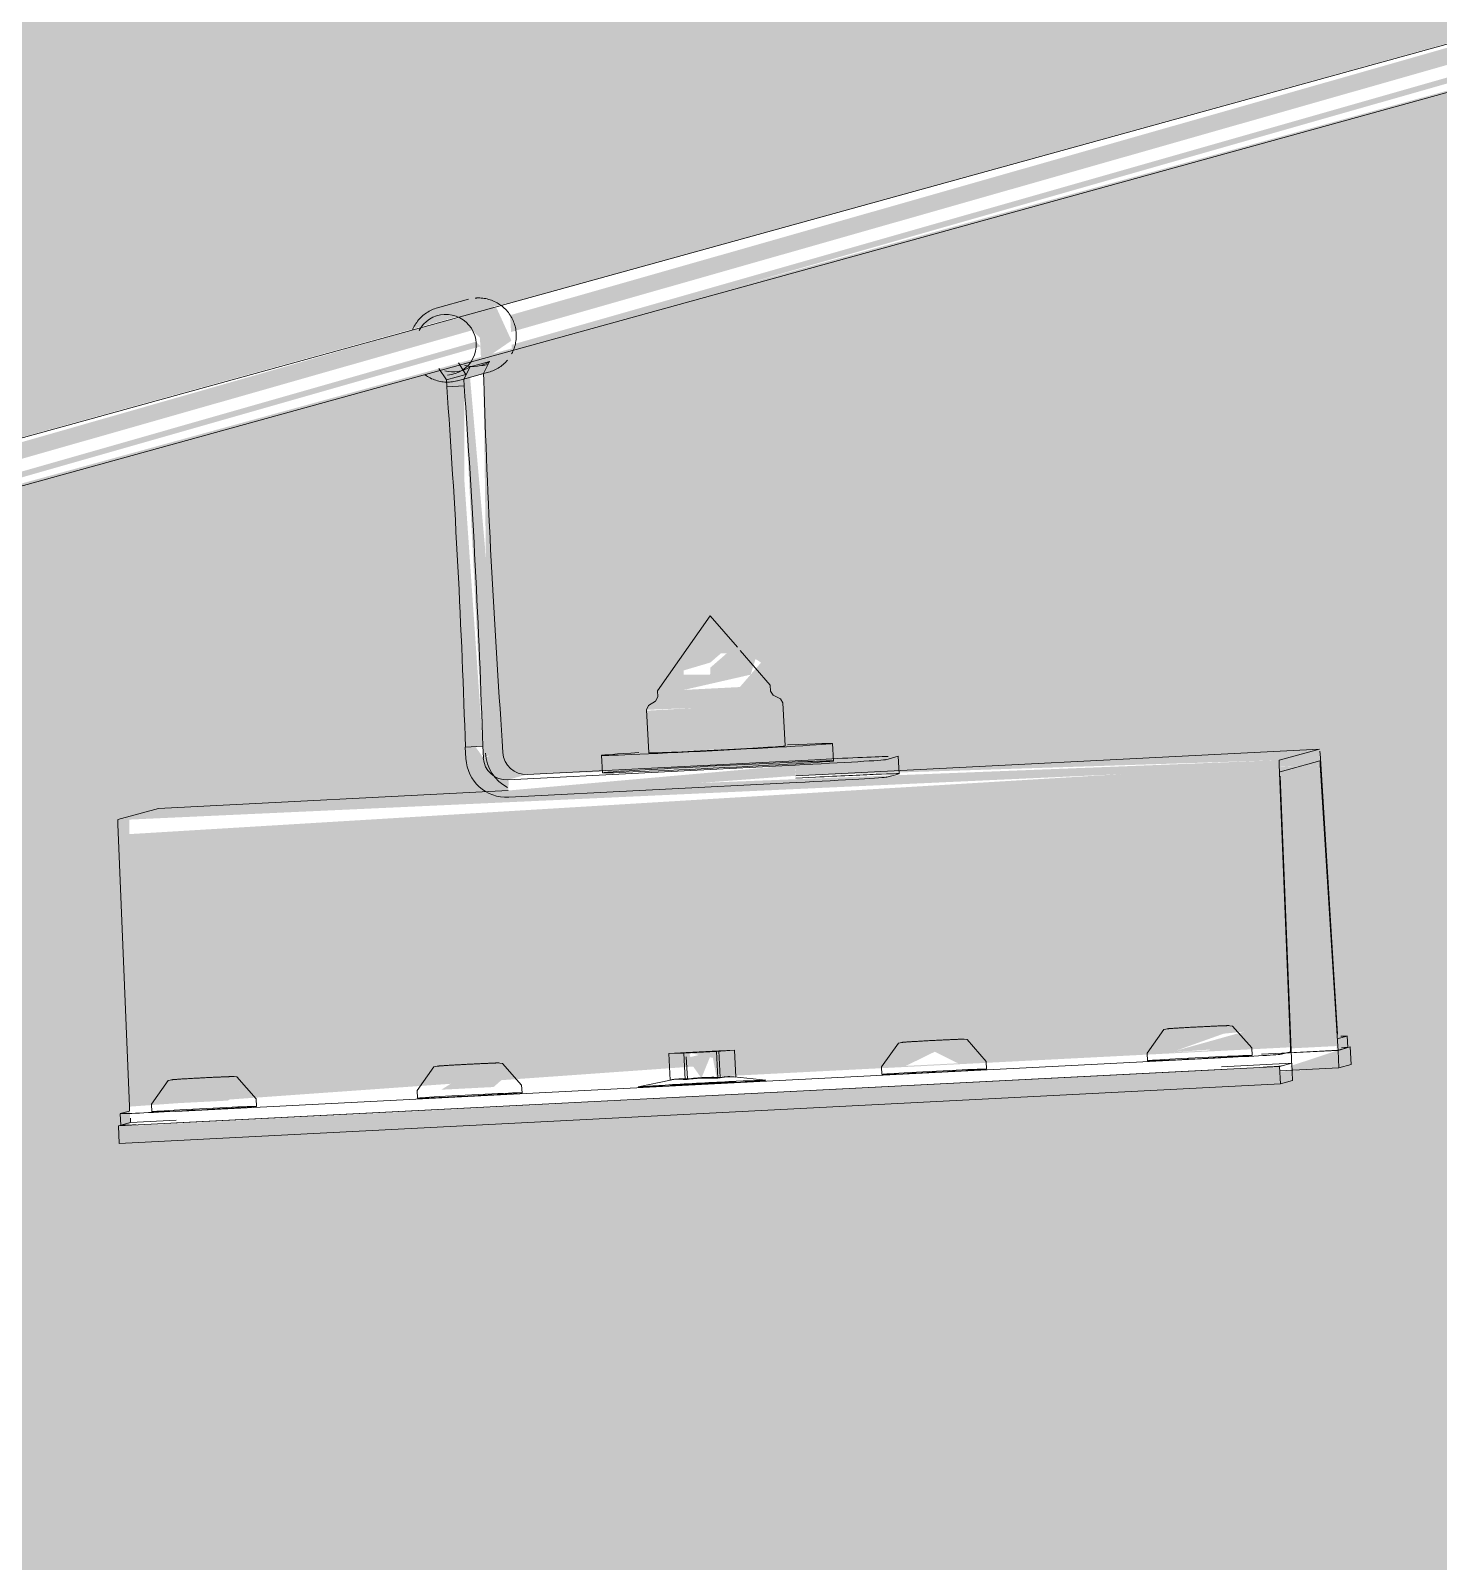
# Model space of a CAD drawing. Header units: millimetres. Extents: x -4612930 to -4329258, y -1064 to 30311.
# Drawn here: x -4404528.5 to -4404286.6, y 10700.8 to 10963.9 of the extents above; entities that cross this region are included whole.
import ezdxf

# ---------------------------------------------------------------- set-up
doc = ezdxf.new("R2010")
doc.units = ezdxf.units.MM
doc.layers.add('A-ROOF-PATT', color=132, linetype='Continuous', lineweight=5)
doc.layers.add('Q-SPCQ', color=91, linetype='Continuous', lineweight=5)

# ---------------------------------------------------------------- blocks, each defined once
blk = doc.blocks.new('Static Line_Sayfa_Metal Deck_Pan Mount - Up to 15 _ pitch - Max 2 Users-1848369-NORTH EAST')
at = {"layer": 'Q-SPCQ'}
h = blk.add_hatch(color=256, dxfattribs=at)
h.paths.add_polyline_path([(4293296.44, 10511.05), (4293532.94, 10578.53), (4293530.8, 10580.38), (4293527.11, 10579.82), (4293296.3, 10513.65), (4293296.4, 10511.83)])
h.paths.add_polyline_path([(4293538.36, 10577.89), (4293774.87, 10645.37), (4293772.73, 10647.21), (4293769.04, 10646.66), (4293538.22, 10580.77), (4293538.31, 10578.85)])
h.paths.add_polyline_path([(4293780.29, 10644.72), (4294016.79, 10712.21), (4294014.66, 10714.05), (4294010.97, 10713.5), (4293780.14, 10647.61), (4293780.25, 10645.59)])
h.paths.add_polyline_path([(4294022.22, 10711.56), (4294258.72, 10779.04), (4294256.58, 10780.89), (4294252.9, 10780.33), (4294022.07, 10714.38), (4294022.18, 10712.33)])
h.paths.add_polyline_path([(4294264.15, 10778.4), (4294500.65, 10845.88), (4294498.26, 10847.85), (4294494.83, 10847.17), (4294264.01, 10781.13), (4294264.11, 10779.07)])
h.paths.add_polyline_path([(4294506.08, 10845.23), (4294742.58, 10912.72), (4294740.23, 10914.67), (4294736.76, 10914.01), (4294505.94, 10847.88), (4294506.05, 10845.81)])
h.paths.add_polyline_path([(4294748, 10912.07), (4294984.51, 10979.55), (4294982.2, 10981.48), (4294978.68, 10980.84), (4294747.86, 10914.96), (4294747.98, 10912.55)])
h.paths.add_polyline_path([(4294989.93, 10978.91), (4295226.42, 11046.66), (4295224.17, 11048.3), (4295220.61, 11047.68), (4294989.78, 10981.79), (4294989.91, 10979.29)])
h.paths.add_polyline_path([(4295231.86, 11045.74), (4295468.35, 11113.4), (4295466.14, 11115.11), (4295462.54, 11114.52), (4295231.71, 11048.63), (4295231.85, 11046.03)])
h.paths.add_polyline_path([(4295473.79, 11112.58), (4295710.29, 11180.15), (4295708.11, 11181.93), (4295704.47, 11181.35), (4295473.64, 11115.47), (4295473.78, 11112.77)])
h.paths.add_polyline_path([(4295715.72, 11179.42), (4295952.21, 11247.06), (4295949.93, 11248.82), (4295946.4, 11248.19), (4295715.57, 11182.3), (4295715.71, 11179.51)])
h = blk.add_hatch(color=256, dxfattribs=at)
h.paths.add_polyline_path([(4293296.6, 10507.85), (4293533.1, 10575.41), (4293531.32, 10575.94), (4293296.53, 10509.17), (4293296.59, 10508.03)])
h.paths.add_polyline_path([(4293538.53, 10574.68), (4293775.03, 10642.25), (4293774.24, 10643.05), (4293538.46, 10576.01), (4293538.53, 10574.7)])
h.paths.add_polyline_path([(4293780.46, 10641.52), (4294016.96, 10709.09), (4294015.16, 10709.61), (4293780.39, 10642.84), (4293780.46, 10641.56)])
h.paths.add_polyline_path([(4294022.39, 10708.36), (4294258.88, 10775.92), (4294258.68, 10776.89), (4294022.34, 10709.18), (4294022.38, 10708.41)])
h.paths.add_polyline_path([(4294264.31, 10775.2), (4294500.81, 10842.76), (4294500.61, 10843.72), (4294264.27, 10776.08), (4294264.31, 10775.26)])
h.paths.add_polyline_path([(4294506.24, 10842.03), (4294742.74, 10909.6), (4294741.95, 10910.4), (4294506.19, 10842.98), (4294506.24, 10842.12)])
h.paths.add_polyline_path([(4294748.17, 10908.87), (4294984.67, 10976.44), (4294983.88, 10977.23), (4294748.12, 10909.88), (4294748.16, 10908.97)])
h.paths.add_polyline_path([(4294990.1, 10975.71), (4295226.6, 11043.27), (4295225.81, 11044.07), (4294990.04, 10976.78), (4294990.09, 10975.82)])
h.paths.add_polyline_path([(4295232.03, 11042.54), (4295468.51, 11110.29), (4295467.73, 11110.91), (4295231.97, 11043.68), (4295232.02, 11042.68)])
h.paths.add_polyline_path([(4295473.95, 11109.38), (4295710.45, 11177.04), (4295708.67, 11177.47), (4295473.89, 11110.58), (4295473.95, 11109.53)])
h.paths.add_polyline_path([(4295715.88, 11176.22), (4295952.38, 11243.78), (4295950.26, 11244.22), (4295715.82, 11177.48), (4295715.87, 11176.39)])
for points in [[(4294742.87, 10907), (4294748.08, 10910.59), (4294745.54, 10916.14), (4294742.07, 10917.91), (4294736.76, 10916.44), (4294742.66, 10911.09), (4294742.85, 10907.4)], [(4294740.15, 10840.74), (4294743.15, 10840.9), (4294738.86, 10902.76), (4294736.96, 10902.66), (4294739.63, 10855.2)], [(4294743.25, 10838.9), (4294746.57, 10840.4), (4294740.96, 10904.28), (4294739.89, 10903.98), (4294743.24, 10839.15)], [(4294771.67, 10839.73), (4294795.12, 10840.93), (4294794.73, 10848.34), (4294771.29, 10846.98), (4294771.66, 10839.81)], [(4294747.6, 10832.11), (4294796.93, 10835.8), (4294796.84, 10837.64), (4294747.54, 10833.27)], [(4294881.98, 10788.95), (4294890.09, 10789.36), (4294886.96, 10837.64), (4294880.02, 10837.29), (4294881.98, 10789.14)], [(4294861.49, 10788.27), (4294870.71, 10788.94), (4294873.97, 10791.82), (4294861.67, 10788.38)], [(4294780.72, 10783.83), (4294782.57, 10788.38), (4294778.26, 10787.32), (4294780.7, 10783.86)], [(4294815.85, 10785.94), (4294820.63, 10788.48), (4294818.03, 10787.32)], [(4294881.99, 10785.19), (4294890.29, 10785.62), (4294890.09, 10788.61), (4294881.99, 10785.93)], [(4294680.67, 10772.63), (4294880.23, 10782.84), (4294880.08, 10785.83), (4294680.52, 10775.53)], [(4294736.03, 10781.85), (4294745.01, 10782.31), (4294748.51, 10785.4), (4294740.38, 10784.61)], [(4294690.39, 10779.52), (4294699.37, 10779.98), (4294702.87, 10783.07), (4294694.74, 10782.28)]]:
    blk.add_hatch(color=256, dxfattribs=at).paths.add_polyline_path(points)
h = blk.add_hatch(color=256, dxfattribs=at)
h.paths.add_polyline_path([(4294782.22, 10855.87), (4294779.71, 10858.52), (4294774.32, 10854.41)])
h.paths.add_polyline_path([(4294777.66, 10850.55), (4294789.18, 10853.18), (4294790.02, 10855.87), (4294786.55, 10858.12), (4294782.28, 10854.41), (4294782.22, 10853.2), (4294775.38, 10853.18)])
h = blk.add_hatch(color=256, dxfattribs=at)
h.paths.add_polyline_path([(4294682.42, 10778.94), (4294779.31, 10785.83), (4294778.61, 10788.18), (4294782.68, 10787.32), (4294783.3, 10784.1), (4294881.98, 10789.14), (4294880, 10837.72), (4294680.52, 10825.66), (4294682.42, 10778.98)])
h.paths.add_polyline_path([(4294690.39, 10779.52), (4294699.37, 10782.73), (4294701.98, 10782.28), (4294699.37, 10779.98), (4294694.74, 10779.74)])
h.paths.add_polyline_path([(4294736.03, 10781.85), (4294745.01, 10785.06), (4294747.61, 10784.61), (4294745.01, 10782.31), (4294740.38, 10782.07)])
h.paths.add_polyline_path([(4294815.85, 10785.94), (4294820.83, 10788.38), (4294824.83, 10786.39)])
h.paths.add_polyline_path([(4294861.49, 10788.27), (4294870.47, 10791.48), (4294873.97, 10791.82), (4294867.92, 10788.6), (4294863.69, 10788.38)])
for p, q in [((4295948.37, 11248.74), (4293287.07, 10513.51)), ((4293289.2, 10505.8), (4295950.5, 11241.03)), ((4294740.68, 10917.69), (4294735.36, 10916.22)), ((4294742.08, 10917.91), (4294741.82, 10917.9)), ((4294735.61, 10905.82), (4294736.9, 10903.83)), ((4294738.82, 10903.69), (4294744.14, 10905.16)), ((4294740.25, 10904.76), (4294738.96, 10906.75)), ((4294739.89, 10903.98), (4294740.97, 10906.1)), ((4294739.89, 10903.98), (4294743.25, 10904.91)), ((4294740.97, 10906.1), (4294744.33, 10907.02)), ((4294744.33, 10907.02), (4294743.25, 10904.91)), ((4294743.25, 10904.91), (4294743.31, 10903.74)), ((4294736.9, 10903.83), (4294740.25, 10904.76)), ((4294736.9, 10903.83), (4294736.96, 10902.66)), ((4294736.96, 10902.66), (4294739.95, 10902.81)), ((4294739.95, 10902.81), (4294739.89, 10903.98)), ((4294773.16, 10850.4), (4294782.21, 10863.3)), ((4294786.9, 10857.89), (4294782.21, 10863.3)), ((4294792.54, 10851.4), (4294787.38, 10857.33)), ((4294773.16, 10850.4), (4294773.21, 10849.37)), ((4294792.59, 10850.37), (4294792.54, 10851.4)), ((4294792.59, 10850.37), (4294793.04, 10849.68)), ((4294794.29, 10849.04), (4294793.04, 10849.68)), ((4294771.28, 10847.13), (4294771.65, 10847.87)), ((4294771.28, 10847.13), (4294771.66, 10839.72)), ((4294772.84, 10848.64), (4294771.65, 10847.87)), ((4294773.21, 10849.37), (4294772.84, 10848.64)), ((4294794.74, 10848.34), (4294794.29, 10849.04)), ((4294795.13, 10840.93), (4294794.74, 10848.34)), ((4294746.5, 10841.82), (4294746.6, 10839.83)), ((4294743.15, 10840.9), (4294740.15, 10840.74)), ((4294740.15, 10840.74), (4294740.26, 10838.75)), ((4294743.25, 10838.9), (4294743.15, 10840.9)), ((4294763.54, 10839.31), (4294763.7, 10836.31)), ((4294886.96, 10840.4), (4294796.93, 10835.8)), ((4294803.4, 10838.36), (4294803.24, 10841.35)), ((4294812.43, 10838.57), (4294814.53, 10839.15)), ((4294814.7, 10836.16), (4294814.54, 10839.16)), ((4294886.96, 10840.4), (4294880.01, 10838.48)), ((4294890.06, 10791.38), (4294887.04, 10839.66)), ((4294796.84, 10837.64), (4294747.45, 10835.11)), ((4294750.8, 10836.04), (4294800.19, 10838.56)), ((4294880, 10837.72), (4294881.98, 10789.14)), ((4294880.17, 10836.5), (4294886.99, 10838.39)), ((4294887.07, 10837.65), (4294890.09, 10789.36)), ((4294747.6, 10832.11), (4294796.99, 10834.64)), ((4294800.35, 10835.57), (4294796.95, 10835.39)), ((4294812.59, 10835.58), (4294814.68, 10836.16)), ((4294882.14, 10787.16), (4294880.17, 10835.74)), ((4294747.54, 10833.27), (4294687.4, 10830.19)), ((4294680.45, 10828.27), (4294687.4, 10830.19)), ((4294682.42, 10778.94), (4294680.44, 10827.51)), ((4294875.36, 10787.74), (4294875.3, 10789.05)), ((4294891.71, 10791.07), (4294890.13, 10790.64)), ((4294892.24, 10789.19), (4294890.14, 10788.61)), ((4294890.17, 10788.62), (4294891.82, 10789.08)), ((4294891.83, 10789.08), (4294891.72, 10791.08)), ((4294892.39, 10786.2), (4294892.24, 10789.19)), ((4294690.39, 10778.13), (4294870, 10787.32)), ((4294778.09, 10788.24), (4294775.11, 10788.05)), ((4294775.11, 10788.05), (4294777.69, 10788.13)), ((4294775.34, 10783.5), (4294775.11, 10788.05)), ((4294777.69, 10788.13), (4294783.3, 10788.42)), ((4294777.69, 10788.13), (4294777.92, 10783.58)), ((4294783.7, 10788.53), (4294778.09, 10788.24)), ((4294778.13, 10787.5), (4294778.33, 10783.69)), ((4294783.3, 10788.42), (4294786.4, 10788.62)), ((4294783.3, 10788.42), (4294783.53, 10783.84)), ((4294786.4, 10788.62), (4294783.7, 10788.53)), ((4294783.7, 10788.53), (4294783.94, 10783.95)), ((4294786.4, 10788.62), (4294786.64, 10784.01)), ((4294829.72, 10785.4), (4294829.66, 10786.72)), ((4294857.32, 10788.13), (4294857.39, 10786.81)), ((4294882.17, 10786.41), (4294870.08, 10785.79)), ((4294890.14, 10788.61), (4294876.99, 10787.94)), ((4294877.18, 10787.96), (4294890.17, 10788.62)), ((4294882.17, 10786.41), (4294880.08, 10785.83)), ((4294881.97, 10788.38), (4294880.39, 10787.95)), ((4294880.5, 10785.95), (4294882.14, 10786.4)), ((4294882.33, 10783.42), (4294882.17, 10786.41)), ((4294890.14, 10788.61), (4294890.29, 10785.62)), ((4294680.52, 10775.63), (4294880.08, 10785.83)), ((4294690.5, 10776.14), (4294870.1, 10785.32)), ((4294791.79, 10783.47), (4294786.34, 10784.05)), ((4294811.68, 10785.79), (4294811.75, 10784.48)), ((4294880.08, 10785.83), (4294880.23, 10782.84)), ((4294880.12, 10785.1), (4294890.29, 10785.62)), ((4294890.29, 10785.62), (4294892.39, 10786.2)), ((4294680.67, 10772.63), (4294880.23, 10782.84)), ((4294731.86, 10781.71), (4294731.93, 10780.4)), ((4294749.9, 10781.32), (4294749.83, 10782.64)), ((4294775.39, 10783.51), (4294769.86, 10782.34)), ((4294778.37, 10782.82), (4294775.38, 10782.62)), ((4294775.38, 10782.62), (4294777.97, 10782.71)), ((4294777.97, 10782.71), (4294783.58, 10783)), ((4294783.98, 10783.11), (4294778.37, 10782.82)), ((4294783.58, 10783), (4294786.68, 10783.2)), ((4294786.68, 10783.2), (4294783.98, 10783.11)), ((4294880.23, 10782.84), (4294882.33, 10783.42)), ((4294686.22, 10779.37), (4294686.29, 10778.06)), ((4294704.26, 10778.99), (4294704.2, 10780.3)), ((4294680.52, 10775.63), (4294682.62, 10776.2)), ((4294680.83, 10777.73), (4294680.93, 10775.74)), ((4294680.84, 10777.74), (4294682.42, 10778.17)), ((4294682.58, 10776.2), (4294680.94, 10775.74)), ((4294690.47, 10776.61), (4294682.62, 10776.2)), ((4294680.67, 10772.63), (4294680.52, 10775.63))]:
    blk.add_line(p, q, dxfattribs=at)
at = {"layer": 'Q-SPCQ', "flags": 128}
for points in [[(4294748.11, 10908.3), (4294748.23, 10908.53), (4294748.34, 10908.77), (4294748.44, 10909.01), (4294748.54, 10909.25), (4294748.62, 10909.5), (4294748.69, 10909.75), (4294748.75, 10910), (4294748.8, 10910.26), (4294748.85, 10910.51), (4294748.88, 10910.77), (4294748.9, 10911.03), (4294748.91, 10911.29), (4294748.91, 10911.55), (4294748.9, 10911.81), (4294748.88, 10912.07), (4294748.85, 10912.32), (4294748.81, 10912.58), (4294748.75, 10912.83), (4294748.69, 10913.09), (4294748.62, 10913.34), (4294748.54, 10913.58), (4294748.45, 10913.83), (4294748.35, 10914.07), (4294748.24, 10914.3), (4294748.12, 10914.53), (4294747.99, 10914.76), (4294747.85, 10914.98), (4294747.71, 10915.19), (4294747.55, 10915.4), (4294747.39, 10915.6), (4294747.22, 10915.8), (4294747.04, 10915.99), (4294746.85, 10916.17), (4294746.66, 10916.34), (4294746.46, 10916.51), (4294746.25, 10916.66), (4294746.04, 10916.81), (4294745.82, 10916.96), (4294745.6, 10917.09), (4294745.37, 10917.21), (4294745.13, 10917.32), (4294744.9, 10917.43), (4294744.65, 10917.52), (4294744.41, 10917.61), (4294744.16, 10917.68), (4294743.91, 10917.75), (4294743.65, 10917.8), (4294743.4, 10917.85), (4294743.14, 10917.88), (4294742.88, 10917.91), (4294742.62, 10917.92), (4294742.36, 10917.92), (4294742.1, 10917.92), (4294742.08, 10917.91)], [(4294735.36, 10916.22), (4294735.11, 10916.14), (4294734.86, 10916.06), (4294734.62, 10915.97), (4294734.38, 10915.86), (4294734.15, 10915.75), (4294733.92, 10915.63), (4294733.69, 10915.5), (4294733.47, 10915.35), (4294733.26, 10915.21), (4294733.05, 10915.05), (4294732.85, 10914.88), (4294732.66, 10914.71), (4294732.47, 10914.53), (4294732.29, 10914.34), (4294732.12, 10914.14), (4294731.95, 10913.94), (4294731.8, 10913.73), (4294731.65, 10913.52), (4294731.51, 10913.3), (4294731.38, 10913.07), (4294731.26, 10912.84), (4294731.15, 10912.61), (4294731.05, 10912.37)], [(4294744.14, 10905.16), (4294744.39, 10905.23), (4294744.63, 10905.32), (4294744.88, 10905.41), (4294745.12, 10905.51), (4294745.35, 10905.63), (4294745.58, 10905.75), (4294745.8, 10905.88), (4294746.02, 10906.02), (4294746.24, 10906.17), (4294746.44, 10906.33), (4294746.65, 10906.49), (4294746.84, 10906.67), (4294747.03, 10906.85), (4294747.21, 10907.04), (4294747.38, 10907.23)], [(4294733.24, 10904.71), (4294733.46, 10904.56), (4294733.67, 10904.42), (4294733.9, 10904.29), (4294734.13, 10904.17), (4294734.36, 10904.05), (4294734.6, 10903.95), (4294734.84, 10903.85), (4294735.09, 10903.77), (4294735.34, 10903.69), (4294735.59, 10903.63), (4294735.84, 10903.57), (4294736.1, 10903.53), (4294736.36, 10903.49), (4294736.62, 10903.47), (4294736.88, 10903.46), (4294737.14, 10903.45), (4294737.4, 10903.46), (4294737.42, 10903.46)], [(4294737.42, 10903.46), (4294737.68, 10903.48), (4294737.94, 10903.51), (4294738.2, 10903.55), (4294738.45, 10903.6), (4294738.71, 10903.66), (4294738.82, 10903.69)], [(4294857.32, 10788.13), (4294860.21, 10792.18), (4294860.26, 10792.2)], [(4294875.3, 10789.05), (4294872.01, 10792.79), (4294871.54, 10792.85), (4294871.36, 10792.86), (4294871.26, 10792.86), (4294871.17, 10792.86), (4294871.1, 10792.86), (4294871.02, 10792.86), (4294870.95, 10792.85), (4294870.87, 10792.85), (4294870.78, 10792.85), (4294870.69, 10792.85), (4294870.59, 10792.84), (4294870.49, 10792.84), (4294870.38, 10792.84), (4294870.27, 10792.83), (4294870.15, 10792.83), (4294870.02, 10792.82), (4294869.89, 10792.82), (4294869.75, 10792.81), (4294869.61, 10792.81), (4294869.46, 10792.8), (4294869.31, 10792.79), (4294869.15, 10792.79), (4294868.99, 10792.78), (4294868.82, 10792.77), (4294868.65, 10792.76), (4294868.47, 10792.76), (4294868.29, 10792.75), (4294868.11, 10792.74), (4294867.92, 10792.73), (4294867.73, 10792.72), (4294867.54, 10792.71), (4294867.35, 10792.7), (4294867.15, 10792.69), (4294866.95, 10792.68), (4294866.75, 10792.67), (4294866.55, 10792.66), (4294866.35, 10792.65), (4294866.15, 10792.64), (4294865.95, 10792.63), (4294865.75, 10792.62), (4294865.55, 10792.61), (4294865.35, 10792.6), (4294865.15, 10792.59), (4294864.96, 10792.58), (4294864.76, 10792.57), (4294864.57, 10792.56), (4294864.38, 10792.55), (4294864.19, 10792.54), (4294864.01, 10792.53), (4294863.83, 10792.52), (4294863.65, 10792.51), (4294863.47, 10792.5), (4294863.3, 10792.49), (4294863.14, 10792.48), (4294862.98, 10792.47), (4294862.82, 10792.46), (4294862.67, 10792.45), (4294862.52, 10792.44), (4294862.38, 10792.43), (4294862.25, 10792.42), (4294862.12, 10792.42), (4294861.99, 10792.41), (4294861.88, 10792.4), (4294861.76, 10792.39), (4294861.66, 10792.39), (4294861.56, 10792.38), (4294861.47, 10792.37), (4294861.38, 10792.36), (4294861.3, 10792.36), (4294861.22, 10792.35), (4294861.14, 10792.35), (4294861.07, 10792.34), (4294860.99, 10792.33), (4294860.9, 10792.32), (4294860.77, 10792.31), (4294860.52, 10792.26), (4294860.26, 10792.2)], [(4294811.68, 10785.79), (4294814.57, 10789.85), (4294814.62, 10789.86)], [(4294829.66, 10786.72), (4294826.37, 10790.46), (4294825.9, 10790.51), (4294825.72, 10790.52), (4294825.62, 10790.52), (4294825.53, 10790.52), (4294825.46, 10790.52), (4294825.38, 10790.52), (4294825.31, 10790.52), (4294825.23, 10790.52), (4294825.14, 10790.52), (4294825.05, 10790.51), (4294824.96, 10790.51), (4294824.85, 10790.51), (4294824.75, 10790.5), (4294824.63, 10790.5), (4294824.51, 10790.49), (4294824.38, 10790.49), (4294824.25, 10790.48), (4294824.11, 10790.48), (4294823.97, 10790.47), (4294823.82, 10790.47), (4294823.67, 10790.46), (4294823.51, 10790.45), (4294823.35, 10790.44), (4294823.18, 10790.44), (4294823.01, 10790.43), (4294822.83, 10790.42), (4294822.65, 10790.41), (4294822.47, 10790.4), (4294822.28, 10790.4), (4294822.09, 10790.39), (4294821.9, 10790.38), (4294821.71, 10790.37), (4294821.51, 10790.36), (4294821.31, 10790.35), (4294821.12, 10790.34), (4294820.92, 10790.33), (4294820.72, 10790.32), (4294820.51, 10790.31), (4294820.31, 10790.3), (4294820.11, 10790.29), (4294819.91, 10790.28), (4294819.71, 10790.27), (4294819.52, 10790.25), (4294819.32, 10790.24), (4294819.12, 10790.23), (4294818.93, 10790.22), (4294818.74, 10790.21), (4294818.55, 10790.2), (4294818.37, 10790.19), (4294818.19, 10790.18), (4294818.01, 10790.17), (4294817.83, 10790.16), (4294817.66, 10790.15), (4294817.5, 10790.14), (4294817.34, 10790.13), (4294817.18, 10790.12), (4294817.03, 10790.11), (4294816.88, 10790.11), (4294816.74, 10790.1), (4294816.61, 10790.09), (4294816.48, 10790.08), (4294816.36, 10790.07), (4294816.24, 10790.07), (4294816.13, 10790.06), (4294816.02, 10790.05), (4294815.92, 10790.04), (4294815.83, 10790.04), (4294815.74, 10790.03), (4294815.66, 10790.02), (4294815.58, 10790.02), (4294815.51, 10790.01), (4294815.43, 10790), (4294815.35, 10790), (4294815.26, 10789.99), (4294815.13, 10789.97), (4294814.88, 10789.93), (4294814.62, 10789.86)], [(4294749.83, 10782.64), (4294746.54, 10786.37), (4294746.08, 10786.43), (4294745.9, 10786.44), (4294745.79, 10786.44), (4294745.71, 10786.44), (4294745.64, 10786.44), (4294745.56, 10786.44), (4294745.49, 10786.44), (4294745.4, 10786.44), (4294745.32, 10786.43), (4294745.23, 10786.43), (4294745.13, 10786.43), (4294745.03, 10786.42), (4294744.92, 10786.42), (4294744.81, 10786.42), (4294744.69, 10786.41), (4294744.56, 10786.41), (4294744.43, 10786.4), (4294744.29, 10786.39), (4294744.15, 10786.39), (4294744, 10786.38), (4294743.85, 10786.38), (4294743.69, 10786.37), (4294743.52, 10786.36), (4294743.36, 10786.35), (4294743.18, 10786.35), (4294743.01, 10786.34), (4294742.83, 10786.33), (4294742.64, 10786.32), (4294742.46, 10786.31), (4294742.27, 10786.3), (4294742.08, 10786.29), (4294741.88, 10786.28), (4294741.69, 10786.27), (4294741.49, 10786.26), (4294741.29, 10786.25), (4294741.09, 10786.24), (4294740.89, 10786.23), (4294740.69, 10786.22), (4294740.49, 10786.21), (4294740.29, 10786.2), (4294740.09, 10786.19), (4294739.89, 10786.18), (4294739.69, 10786.17), (4294739.5, 10786.16), (4294739.3, 10786.15), (4294739.11, 10786.14), (4294738.92, 10786.13), (4294738.73, 10786.12), (4294738.54, 10786.11), (4294738.36, 10786.1), (4294738.19, 10786.09), (4294738.01, 10786.08), (4294737.84, 10786.07), (4294737.68, 10786.06), (4294737.51, 10786.05), (4294737.36, 10786.04), (4294737.21, 10786.03), (4294737.06, 10786.02), (4294736.92, 10786.01), (4294736.78, 10786.01), (4294736.66, 10786), (4294736.53, 10785.99), (4294736.41, 10785.98), (4294736.3, 10785.97), (4294736.2, 10785.97), (4294736.1, 10785.96), (4294736, 10785.95), (4294735.92, 10785.95), (4294735.83, 10785.94), (4294735.76, 10785.93), (4294735.68, 10785.93), (4294735.61, 10785.92), (4294735.53, 10785.91), (4294735.44, 10785.9), (4294735.31, 10785.89), (4294735.06, 10785.84), (4294734.8, 10785.78)], [(4294704.2, 10780.3), (4294700.9, 10784.04), (4294700.44, 10784.1), (4294700.26, 10784.1), (4294700.16, 10784.11), (4294700.07, 10784.11), (4294700, 10784.11), (4294699.92, 10784.1), (4294699.85, 10784.1), (4294699.77, 10784.1), (4294699.68, 10784.1), (4294699.59, 10784.1), (4294699.49, 10784.09), (4294699.39, 10784.09), (4294699.28, 10784.09), (4294699.17, 10784.08), (4294699.05, 10784.08), (4294698.92, 10784.07), (4294698.79, 10784.07), (4294698.65, 10784.06), (4294698.51, 10784.05), (4294698.36, 10784.05), (4294698.21, 10784.04), (4294698.05, 10784.03), (4294697.88, 10784.03), (4294697.72, 10784.02), (4294697.54, 10784.01), (4294697.37, 10784), (4294697.19, 10784), (4294697.01, 10783.99), (4294696.82, 10783.98), (4294696.63, 10783.97), (4294696.44, 10783.96), (4294696.25, 10783.95), (4294696.05, 10783.94), (4294695.85, 10783.93), (4294695.65, 10783.92), (4294695.45, 10783.91), (4294695.25, 10783.9), (4294695.05, 10783.89), (4294694.85, 10783.88), (4294694.65, 10783.87), (4294694.45, 10783.86), (4294694.25, 10783.85), (4294694.05, 10783.84), (4294693.86, 10783.83), (4294693.66, 10783.82), (4294693.47, 10783.81), (4294693.28, 10783.8), (4294693.09, 10783.79), (4294692.91, 10783.77), (4294692.72, 10783.76), (4294692.55, 10783.75), (4294692.37, 10783.74), (4294692.2, 10783.73), (4294692.04, 10783.73), (4294691.88, 10783.72), (4294691.72, 10783.71), (4294691.57, 10783.7), (4294691.42, 10783.69), (4294691.28, 10783.68), (4294691.15, 10783.67), (4294691.02, 10783.66), (4294690.89, 10783.66), (4294690.78, 10783.65), (4294690.66, 10783.64), (4294690.56, 10783.63), (4294690.46, 10783.63), (4294690.37, 10783.62), (4294690.28, 10783.61), (4294690.2, 10783.61), (4294690.12, 10783.6), (4294690.04, 10783.59), (4294689.97, 10783.59), (4294689.89, 10783.58), (4294689.8, 10783.57), (4294689.67, 10783.55), (4294689.42, 10783.51), (4294689.16, 10783.45)], [(4294731.86, 10781.71), (4294734.75, 10785.77), (4294734.8, 10785.78)], [(4294686.22, 10779.37), (4294689.11, 10783.43), (4294689.16, 10783.45)]]:
    blk.add_lwpolyline(points, dxfattribs=at)
at = {"layer": 'Q-SPCQ'}
for centre, major_axis, ratio, start_param, end_param in [((4294736.81, 10909.88), (-1.39, 5.03), 0.999054, 6.064948, 7.101546), ((4294736.81, 10909.88), (-1.39, 5.03), 0.999054, 2.923355, 6.064948), ((4294738.05, 10910.56), (-1.42, 5.14), 0.999054, 2.606455, 3.451522), ((4294741.41, 10911.49), (-1.42, 5.14), 0.999054, 2.606455, 3.451522), ((4294742.68, 10911.5), (-1.39, 5.03), 0.999054, 2.923355, 3.141593), ((4294735.93, 10870.97), (-3.58, 69.91), 0.042464, 4.263032, 5.180598), ((4294738.92, 10871.13), (-3.58, 69.91), 0.042464, 4.263032, 5.180598), ((4294747.54, 10873.51), (-3.58, 69.91), 0.042464, 1.121439, 2.039005), ((4294750.59, 10840.03), (-1.86, 6.75), 0.999054, 1.352559, 2.399756), ((4294750.59, 10840.03), (-1.07, 3.86), 0.999054, 1.352559, 2.923355), ((4294783.39, 10840.33), (19.85, 1.02), 0.009417, 3.099114, 6.240706), ((4294783.39, 10840.33), (19.85, 1.02), 0.009417, 2.313715, 3.099114), ((4294783.39, 10840.33), (11.73, 0.6), 0.009417, 3.099114, 6.240706), ((4294783.39, 10840.33), (19.85, 1.02), 0.009417, 6.240706, 7.195383), ((4294799.56, 10838.39), (14.98, 0.77), 0.009417, 0.48112, 1.528317), ((4294887.01, 10839.4), (-0.051, 0.999), 0.042464, 4.973974, 5.41352), ((4294747.24, 10839.1), (-1.86, 6.75), 0.999054, 1.352559, 2.923355), ((4294747.24, 10839.1), (-1.07, 3.86), 0.999054, 1.352559, 2.923355), ((4294783.55, 10837.33), (19.85, 1.02), 0.009417, 3.099114, 6.240706), ((4294783.55, 10837.33), (19.85, 1.02), 0.009417, 6.240706, 9.382299), ((4294797.47, 10837.81), (14.98, 0.77), 0.009417, 4.66991, 6.240706), ((4294880.06, 10837.48), (-0.051, 0.999), 0.042464, 0.009426, 1.328063), ((4294880.22, 10835.5), (-0.051, 0.999), 0.042464, 0.009426, 0.229199), ((4294887.05, 10837.39), (-0.051, 0.999), 0.042464, 4.973974, 6.283185), ((4294797.62, 10834.81), (14.98, 0.77), 0.009417, 4.66991, 6.240706), ((4294799.72, 10835.39), (14.98, 0.77), 0.009417, 6.240706, 7.811503), ((4294680.5, 10827.27), (-0.051, 0.999), 0.042464, 0.229199, 1.328063), ((4294881.92, 10789.38), (-0.051, 0.999), 0.042464, 3.370791, 4.469655), ((4294890.12, 10789.62), (-0.051, 0.999), 0.042464, 1.832382, 2.931246), ((4294890.08, 10791.64), (-0.051, 0.999), 0.042464, 2.931246, 3.141593), ((4294881.74, 10790.56), (9.99, 0.51), 0.009417, 6.240706, 6.764305), ((4294881.84, 10788.57), (9.99, 0.51), 0.009417, 6.240706, 6.764305), ((4294866.38, 10787.28), (8.99, 0.46), 0.009417, 3.099114, 6.240706), ((4294866.38, 10787.28), (8.99, 0.46), 0.009417, 6.240706, 9.382299), ((4294870.42, 10787.44), (9.99, 0.51), 0.009417, 4.66991, 6.240706), ((4294882.09, 10787.4), (-0.051, 0.999), 0.042464, 3.151019, 4.469655), ((4294820.74, 10784.94), (8.99, 0.46), 0.009417, 3.099114, 6.240706), ((4294820.74, 10784.94), (8.99, 0.46), 0.009417, 6.240706, 9.382299), ((4294870.52, 10785.44), (9.99, 0.51), 0.009417, 5.455308, 6.240706), ((4294740.91, 10780.86), (8.99, 0.46), 0.009417, 3.099114, 6.240706), ((4294740.91, 10780.86), (8.99, 0.46), 0.009417, 6.240706, 9.382299), ((4294780.82, 10782.9), (10.99, 0.57), 0.009417, 3.099114, 6.240706), ((4294780.82, 10782.9), (10.99, 0.57), 0.009417, 6.240706, 9.382299), ((4294682.36, 10779.17), (-0.051, 0.999), 0.042464, 3.370791, 4.469655), ((4294695.27, 10778.52), (8.99, 0.46), 0.009417, 3.099114, 6.240706), ((4294695.27, 10778.52), (8.99, 0.46), 0.009417, 6.240706, 9.382299), ((4294690.81, 10778.25), (9.99, 0.51), 0.009417, 3.099114, 4.66991), ((4294682.53, 10777.19), (-0.051, 0.999), 0.042464, 3.151019, 4.469655), ((4294690.92, 10776.25), (9.99, 0.51), 0.009417, 3.099114, 3.884512)]:
    blk.add_ellipse(centre, major_axis=major_axis, ratio=ratio, start_param=start_param, end_param=end_param, dxfattribs=at)
for points in [[(4294775.34, 10783.5), (4294775.83, 10783.61), (4294776.83, 10783.75), (4294777.83, 10783.74), (4294778.33, 10783.69)], [(4294783.53, 10783.84), (4294782.59, 10783.87), (4294780.72, 10783.87), (4294778.85, 10783.7), (4294777.92, 10783.58)], [(4294778.33, 10783.69), (4294779.26, 10783.81), (4294781.13, 10783.98), (4294783, 10783.99), (4294783.94, 10783.95)], [(4294786.64, 10784.01), (4294786.12, 10784.06), (4294785.08, 10784.08), (4294784.05, 10783.94), (4294783.53, 10783.84)], [(4294783.94, 10783.95), (4294784.38, 10784.04), (4294785.28, 10784.14), (4294786.18, 10784.08), (4294786.64, 10784.01)], [(4294777.92, 10783.58), (4294777.49, 10783.64), (4294776.62, 10783.7), (4294775.77, 10783.59), (4294775.34, 10783.5)]]:
    blk.add_open_spline(points, degree=3, dxfattribs=at)

msp = doc.modelspace()

# ---------------------------------------------------------------- hatches: boundary and pattern name
at = {"layer": 'A-ROOF-PATT'}
h = msp.add_hatch(dxfattribs=at)
h.set_pattern_fill('FP_164', color=256, style=0, pattern_type=2)
h.set_pattern_definition([(3.05, (-8687274.0906, -226018.123), (-59.9198678984, -0.0001809275), [])])
h.paths.add_polyline_path([(-4420938.25, 9462.05), (-4394296, 10866.67), (-4390148.46, 11181.06), (-4386730.62, 11362.94), (-4386730.62, 11371.18), (-4392008.36, 11099.1), (-4393113.72, 11191.54), (-4393570.2, 11217.27), (-4393684.5, 11211.19), (-4393684.5, 11207.58), (-4393786.07, 11202.19), (-4393870.97, 11203.47), (-4393870.97, 11253.77), (-4393952.64, 11239.31), (-4393960.46, 11233.29), (-4393979.62, 11227.35), (-4393998.26, 11226.59), (-4394085.29, 11228.29), (-4394098.16, 11233.94), (-4394108.03, 11241.77), (-4394116.67, 11254.33), (-4394123.04, 11267.69), (-4394283.38, 11239.31), (-4394291.2, 11233.29), (-4394310.36, 11227.35), (-4394329, 11226.59), (-4394416.03, 11228.29), (-4394428.9, 11233.94), (-4394438.77, 11241.77), (-4394446.28, 11251.59), (-4394452.29, 11271.56), (-4394451.86, 11284.9), (-4394451.25, 11289.53), (-4394446.28, 11301.59), (-4394438.36, 11311.94), (-4394428.04, 11319.89), (-4394416.03, 11324.88), (-4394403.14, 11326.59), (-4394351.53, 11328.79), (-4394164.16, 11361.95), (-4394164.16, 11503.7), (-4398948.33, 11502.07), (-4402998.58, 11286.53), (-4402993.82, 11243.19), (-4403004.32, 11242.7), (-4403006.86, 11286.09), (-4405609.42, 11149.87), (-4405639.06, 11148.69), (-4405869.21, 11136.07), (-4420828.6, 9474.23)])
h.paths.add_polyline_path([(-4406258.15, 10300.91), (-4406258.3, 10306.94), (-4406235.16, 10313.3), (-4406213.4, 10316.43), (-4406197.79, 10360.66), (-4406176.89, 10366.43), (-4406032.47, 10373.82), (-4406011.71, 10324.73), (-4405968.9, 10326.92), (-4405968.9, 10323.88), (-4405974.15, 10321.44), (-4405974.04, 10319.42), (-4405991.85, 10316.74), (-4405991.73, 10314.53), (-4406036.64, 10312.24), (-4406038.1, 10318.34), (-4406057.56, 10364.32), (-4406176.6, 10357.15), (-4406192.51, 10311.97), (-4406195.6, 10309.09), (-4406197.79, 10307.98), (-4406213.36, 10305.41), (-4406213.4, 10303.19), (-4406215.65, 10303.08)])
h.paths.add_polyline_path([(-4406141.19, 10369.96), (-4406127.5, 10374.31), (-4406127.92, 10382.53), (-4406107.01, 10383.11), (-4406106.46, 10372.59), (-4406127.92, 10370.78)])
h.paths.add_polyline_path([(-4405964.83, 10371.61), (-4405962.88, 10375.18), (-4405963.07, 10377.44), (-4405963.11, 10427.25), (-4405758.43, 10436.63), (-4405755.41, 10384.58), (-4405763.51, 10384.17), (-4405765.27, 10381.82), (-4405906.26, 10374.6)])
h.paths.add_polyline_path([(-4406144.95, 10392.78), (-4406149.93, 10392.53), (-4406148.34, 10439.9), (-4406143.35, 10440.15), (-4406143.35, 10413.73), (-4406143.95, 10405.88)])
h.paths.add_polyline_path([(-4406144.33, 10372.8), (-4406143.35, 10407.95), (-4406141.21, 10406.06), (-4406140.65, 10373.82), (-4406141.19, 10373.67)])
h.paths.add_polyline_path([(-4406128.33, 10384.68), (-4406123.03, 10390.47), (-4406113.38, 10392.1), (-4406109.09, 10390.85), (-4406109.09, 10386.22), (-4406125.54, 10384.81)])
h.paths.add_polyline_path([(-4405965.05, 10427.25), (-4405957.99, 10429.18), (-4405897.9, 10434.13), (-4405894.7, 10435.01), (-4405848.66, 10436.61), (-4405848.51, 10434.78), (-4405958.11, 10427.61)])
h.paths.add_polyline_path([(-4405902.25, 10437.88), (-4405903.65, 10439.81), (-4405905.35, 10439.72), (-4405905.55, 10501.79), (-4405903.62, 10503.51), (-4405902.25, 10503.89), (-4405901.33, 10438.13)])
h.paths.add_polyline_path([(-4405523.58, 10504.3), (-4405656.03, 10499.09), (-4405655.97, 10500.97), (-4405652.77, 10501.85), (-4405606.74, 10503.45), (-4405606.58, 10501.61), (-4405523.57, 10504.3)])
h.paths.add_polyline_path([(-4405722.9, 10438.44), (-4405720.96, 10442.02), (-4405721.14, 10444.28), (-4405721.19, 10494.09), (-4405516.5, 10503.46), (-4405513.48, 10451.42), (-4405521.58, 10451.01), (-4405523.34, 10448.65), (-4405664.33, 10441.44)])
h.paths.add_polyline_path([(-4405873.83, 10438.71), (-4405874.21, 10446.12), (-4405850.75, 10447.04), (-4405850.38, 10439.91), (-4405871.13, 10438.78)])
h.paths.add_polyline_path([(-4405871.18, 10453.38), (-4405865.41, 10457.09), (-4405863.28, 10454.85), (-4405871.13, 10453.39)])
h.paths.add_polyline_path([(-4405867.84, 10449.53), (-4405867.84, 10452.87), (-4405863.25, 10454.24), (-4405862.98, 10455), (-4405858.95, 10457.09), (-4405854.53, 10454.24), (-4405858.17, 10450.03), (-4405863.28, 10449.76)])
h.paths.add_polyline_path([(-4405660.32, 10504.71), (-4405660.98, 10506.68), (-4405663.5, 10508.82), (-4405663.62, 10568.63), (-4405662.62, 10570.09), (-4405660.32, 10570.72), (-4405659.4, 10504.97)])
h.paths.add_polyline_path([(-4405281.65, 10571.13), (-4405285.87, 10570.92), (-4405414.1, 10565.92), (-4405414.04, 10567.8), (-4405408.92, 10568.78), (-4405364.81, 10570.29), (-4405364.65, 10568.45), (-4405281.64, 10571.13)])
h.paths.add_polyline_path([(-4405480.97, 10505.28), (-4405479.03, 10508.86), (-4405479.22, 10511.11), (-4405479.26, 10560.93), (-4405274.57, 10570.3), (-4405271.55, 10518.26), (-4405469.87, 10505.85)])
h.paths.add_polyline_path([(-4405631.9, 10505.54), (-4405632.29, 10512.95), (-4405608.72, 10511.83), (-4405608.46, 10506.74), (-4405629.2, 10505.61)])
h.paths.add_polyline_path([(-4405906.63, 10505.74), (-4405909.6, 10506.97), (-4405913.15, 10507.64), (-4405913.33, 10511.23), (-4405907.03, 10514.54), (-4405906, 10516.18), (-4405900.56, 10515.42), (-4405897.64, 10516.05), (-4405666.61, 10582.16), (-4405663.68, 10583.13), (-4405658.63, 10582.26), (-4405655.72, 10582.89), (-4405424.68, 10648.99), (-4405421.75, 10649.96), (-4405416.7, 10649.1), (-4405413.79, 10649.73), (-4405182.76, 10715.83), (-4405179.82, 10716.8), (-4405174.77, 10715.93), (-4405171.86, 10716.56), (-4404938.12, 10781.28), (-4404941.03, 10782.77), (-4404932.84, 10782.77), (-4404929.6, 10783.49), (-4404696.19, 10848.12), (-4404699.1, 10849.61), (-4404690.92, 10849.61), (-4404687.67, 10850.33), (-4404454.26, 10914.96), (-4404457.18, 10916.44), (-4404448.99, 10916.44), (-4404445.74, 10917.17), (-4404212.34, 10981.79), (-4404215.25, 10983.28), (-4404207.06, 10983.28), (-4404203.81, 10984), (-4403973.11, 11050.01), (-4403970.18, 11050.99), (-4403965.13, 11050.12), (-4403962.22, 11050.75), (-4403731.19, 11116.85), (-4403728.25, 11117.82), (-4403723.2, 11116.96), (-4403720.29, 11117.58), (-4403489.26, 11183.69), (-4403486.33, 11184.66), (-4403481.28, 11183.79), (-4403478.36, 11184.42), (-4403244.71, 11249.18), (-4403244.71, 11251.41), (-4403239.35, 11250.63), (-4403236.33, 11247.06), (-4403236.1, 11242.65), (-4405902.72, 10507.7), (-4405904.96, 10510.45), (-4405906.59, 10505.85)])
h.paths.add_polyline_path([(-4405279.66, 10511.8), (-4405279.66, 10511.8), (-4405279.66, 10517.84)])
h.paths.add_polyline_path([(-4405629.25, 10520.22), (-4405623.48, 10523.93), (-4405621.35, 10521.69), (-4405624.67, 10521.07)])
h.paths.add_polyline_path([(-4405625.92, 10516.37), (-4405625.92, 10519.71), (-4405621.33, 10521.07), (-4405621.05, 10521.84), (-4405617.02, 10523.93), (-4405612.6, 10521.07), (-4405616.24, 10516.86), (-4405621.35, 10516.6)])
h.paths.add_polyline_path([(-4405418.4, 10571.55), (-4405419.79, 10573.48), (-4405421.49, 10573.4), (-4405421.52, 10632.88), (-4405420.69, 10636.93), (-4405418.4, 10637.56), (-4405417.47, 10571.81)])
h.paths.add_polyline_path([(-4405039.73, 10637.97), (-4405172.18, 10632.88), (-4405172.12, 10634.64), (-4405168.92, 10635.52), (-4405122.88, 10637.12), (-4405122.73, 10635.29), (-4405039.72, 10637.97)])
h.paths.add_polyline_path([(-4405239.04, 10572.12), (-4405237.1, 10575.69), (-4405237.29, 10577.95), (-4405237.33, 10627.76), (-4405032.64, 10637.14), (-4405029.62, 10585.1), (-4405037.73, 10584.68), (-4405039.48, 10582.33), (-4405180.47, 10575.11)])
h.paths.add_polyline_path([(-4405389.98, 10572.38), (-4405390.36, 10579.79), (-4405366.9, 10580.72), (-4405366.53, 10573.58), (-4405387.27, 10572.45)])
h.paths.add_polyline_path([(-4405387.33, 10587.06), (-4405381.55, 10590.77), (-4405379.42, 10588.53), (-4405382.74, 10587.91)])
h.paths.add_polyline_path([(-4405383.99, 10583.2), (-4405383.99, 10586.55), (-4405379.4, 10587.91), (-4405379.13, 10588.68), (-4405375.1, 10590.77), (-4405370.67, 10587.91), (-4405374.31, 10583.7), (-4405379.42, 10583.44)])
h.paths.add_polyline_path([(-4405176.47, 10638.39), (-4405178.78, 10640.27), (-4405179.56, 10640.23), (-4405179.76, 10702.3), (-4405178.76, 10703.77), (-4405176.46, 10704.25), (-4405175.55, 10638.64)])
h.paths.add_polyline_path([(-4404797.79, 10704.8), (-4404802.01, 10704.59), (-4404930.25, 10699.6), (-4404930.19, 10701.48), (-4404926.99, 10702.36), (-4404880.95, 10703.96), (-4404880.8, 10702.13), (-4404797.78, 10704.81)])
h.paths.add_polyline_path([(-4404997.11, 10638.96), (-4404995.17, 10642.53), (-4404995.36, 10644.79), (-4404995.4, 10694.6), (-4404790.71, 10703.97), (-4404787.69, 10651.93), (-4404948.63, 10641.44)])
h.paths.add_polyline_path([(-4405148.05, 10639.22), (-4405148.43, 10646.63), (-4405124.97, 10647.55), (-4405124.6, 10640.42), (-4405145.34, 10639.29)])
h.paths.add_polyline_path([(-4404795.8, 10645.48), (-4404795.8, 10645.48), (-4404795.8, 10651.52)])
h.paths.add_polyline_path([(-4405145.4, 10653.89), (-4405138.39, 10656.31), (-4405137.49, 10655.36), (-4405140.81, 10654.75)])
h.paths.add_polyline_path([(-4405142.06, 10650.04), (-4405142.06, 10653.39), (-4405137.47, 10654.75), (-4405135.66, 10656.31), (-4405131.17, 10656.31), (-4405128.75, 10654.75), (-4405132.38, 10650.54), (-4405137.49, 10650.28)])
h.paths.add_polyline_path([(-4404934.54, 10705.23), (-4404935.93, 10707.16), (-4404937.64, 10707.07), (-4404937.83, 10769.14), (-4404936.83, 10770.6), (-4404934.54, 10771.23), (-4404933.62, 10705.48)])
h.paths.add_polyline_path([(-4404555.86, 10771.64), (-4404560.09, 10771.43), (-4404688.32, 10766.43), (-4404688.26, 10768.31), (-4404685.06, 10769.2), (-4404639.02, 10770.8), (-4404638.87, 10768.96), (-4404555.86, 10771.64)])
h.paths.add_polyline_path([(-4404755.19, 10705.79), (-4404753.24, 10709.37), (-4404753.43, 10711.62), (-4404753.47, 10761.44), (-4404548.79, 10770.81), (-4404545.77, 10718.77), (-4404718.49, 10707.67)])
h.paths.add_polyline_path([(-4404906.12, 10706.06), (-4404906.5, 10713.46), (-4404883.02, 10713.93), (-4404882.67, 10707.25), (-4404903.42, 10706.13)])
h.paths.add_polyline_path([(-4404553.87, 10712.32), (-4404553.88, 10712.32), (-4404553.88, 10718.35)])
h.paths.add_polyline_path([(-4404903.47, 10720.73), (-4404896.47, 10723.15), (-4404895.7, 10722.18), (-4404903.42, 10720.74)])
h.paths.add_polyline_path([(-4404900.13, 10716.88), (-4404900.13, 10720.22), (-4404895.54, 10721.58), (-4404893.73, 10723.15), (-4404889.24, 10723.15), (-4404886.82, 10721.58), (-4404890.45, 10717.37), (-4404895.56, 10717.11)])
h.paths.add_polyline_path([(-4404692.61, 10772.06), (-4404693.26, 10774.03), (-4404695.77, 10775.53), (-4404695.35, 10827.72), (-4404694.9, 10837.44), (-4404692.61, 10837.93), (-4404691.69, 10772.32)])
h.paths.add_polyline_path([(-4404313.94, 10838.48), (-4404446.39, 10833.27), (-4404446.33, 10835.15), (-4404443.13, 10836.04), (-4404397.1, 10837.64), (-4404396.94, 10835.8), (-4404313.94, 10838.48)])
h.paths.add_polyline_path([(-4404513.26, 10772.63), (-4404511.32, 10776.2), (-4404511.5, 10778.46), (-4404511.55, 10828.27), (-4404306.86, 10837.65), (-4404303.84, 10785.61), (-4404488.34, 10773.9)])
h.paths.add_polyline_path([(-4404664.19, 10772.89), (-4404664.57, 10780.3), (-4404641.09, 10780.76), (-4404640.74, 10774.09), (-4404661.49, 10772.96)])
h.paths.add_polyline_path([(-4404311.94, 10779.15), (-4404311.95, 10779.15), (-4404311.95, 10785.19)])
h.paths.add_polyline_path([(-4404661.54, 10787.57), (-4404654.54, 10789.99), (-4404653.77, 10789.01), (-4404661.49, 10787.58)])
h.paths.add_polyline_path([(-4404658.2, 10783.72), (-4404658.2, 10787.06), (-4404653.61, 10788.42), (-4404651.8, 10789.99), (-4404647.31, 10789.99), (-4404644.89, 10788.42), (-4404648.52, 10784.21), (-4404653.64, 10783.95)])
h.paths.add_polyline_path([(-4404450.68, 10838.9), (-4404452.08, 10840.83), (-4404453.78, 10840.74), (-4404453.98, 10902.81), (-4404452.97, 10904.28), (-4404450.68, 10904.91), (-4404449.76, 10839.15)])
h.paths.add_polyline_path([(-4404271.33, 10839.47), (-4404269.39, 10843.04), (-4404269.57, 10845.3), (-4404269.62, 10895.11), (-4404064.93, 10904.48), (-4404061.91, 10852.44), (-4404258.2, 10840.14)])
h.paths.add_polyline_path([(-4404422.26, 10839.73), (-4404422.65, 10847.14), (-4404399.18, 10848.06), (-4404398.82, 10840.93), (-4404419.56, 10839.8)])
h.paths.add_polyline_path([(-4404070.01, 10845.99), (-4404070.02, 10845.99), (-4404070.02, 10852.03)])
h.paths.add_polyline_path([(-4404419.61, 10854.41), (-4404412.61, 10856.82), (-4404411.71, 10855.87), (-4404415.03, 10855.26)])
h.paths.add_polyline_path([(-4404416.28, 10850.55), (-4404416.28, 10853.9), (-4404411.68, 10855.26), (-4404409.88, 10856.82), (-4404405.38, 10856.82), (-4404402.96, 10855.26), (-4404406.6, 10851.05), (-4404411.71, 10850.79)])
h.paths.add_polyline_path([(-4404271.56, 10895.11), (-4404258.2, 10897.36), (-4404204.4, 10901.99), (-4404201.2, 10902.87), (-4404155.17, 10904.47), (-4404155.01, 10902.64), (-4404264.61, 10895.47)])
h.paths.add_polyline_path([(-4404208.75, 10905.74), (-4404209.41, 10907.71), (-4404211.85, 10907.58), (-4404211.48, 10961.19), (-4404210.03, 10971.39), (-4404208.74, 10971.39), (-4404207.83, 10905.99)])
h.paths.add_polyline_path([(-4403830.08, 10972.15), (-4403834.3, 10971.94), (-4403962.53, 10966.94), (-4403962.48, 10968.83), (-4403959.28, 10969.71), (-4403913.24, 10971.31), (-4403913.08, 10969.47), (-4403830.07, 10972.15)])
h.paths.add_polyline_path([(-4404029.4, 10906.3), (-4404027.46, 10909.88), (-4404027.65, 10912.13), (-4404027.69, 10961.95), (-4403823, 10971.32), (-4403819.98, 10919.28), (-4404028.05, 10906.37)])
h.paths.add_polyline_path([(-4404180.34, 10906.57), (-4404180.72, 10913.97), (-4404157.23, 10914.44), (-4404156.89, 10907.77), (-4404177.63, 10906.64)])
h.paths.add_polyline_path([(-4403828.09, 10912.61), (-4403828.09, 10912.61), (-4403828.09, 10918.18)])
h.paths.add_polyline_path([(-4404177.68, 10921.24), (-4404170.68, 10923.66), (-4404169.78, 10922.71), (-4404173.1, 10922.09)])
h.paths.add_polyline_path([(-4404174.35, 10917.39), (-4404174.35, 10920.73), (-4404169.76, 10922.09), (-4404167.95, 10923.66), (-4404163.46, 10923.66), (-4404161.03, 10922.09), (-4404164.67, 10917.88), (-4404169.68, 10917.63)])
h.paths.add_polyline_path([(-4403966.83, 10972.57), (-4403968.22, 10974.5), (-4403969.92, 10974.42), (-4403970.12, 11036.49), (-4403969.12, 11037.95), (-4403966.83, 11038.58), (-4403965.91, 10972.83)])
h.paths.add_polyline_path([(-4403588.15, 11038.99), (-4403592.37, 11038.78), (-4403720.61, 11033.78), (-4403720.55, 11035.66), (-4403717.35, 11036.55), (-4403671.27, 11037.4), (-4403671.16, 11036.31), (-4403588.14, 11038.99)])
h.paths.add_polyline_path([(-4403787.47, 10973.14), (-4403785.53, 10976.72), (-4403785.72, 10978.97), (-4403785.76, 11028.78), (-4403581.07, 11038.16), (-4403578.05, 10986.12), (-4403728.9, 10976.14)])
h.paths.add_polyline_path([(-4403938.41, 10973.4), (-4403938.79, 10980.81), (-4403915.33, 10981.74), (-4403914.96, 10974.6), (-4403935.7, 10973.47)])
h.paths.add_polyline_path([(-4403935.76, 10988.08), (-4403928.75, 10990.5), (-4403927.85, 10989.55), (-4403931.17, 10988.93)])
h.paths.add_polyline_path([(-4403932.42, 10984.23), (-4403932.42, 10987.57), (-4403927.83, 10988.93), (-4403926.02, 10990.5), (-4403921.53, 10990.5), (-4403919.1, 10988.93), (-4403922.74, 10984.72), (-4403927.85, 10984.46)])
h.paths.add_polyline_path([(-4403724.9, 11039.41), (-4403726.29, 11041.34), (-4403727.99, 11041.25), (-4403728.19, 11103.32), (-4403727.19, 11104.79), (-4403724.9, 11105.42), (-4403723.98, 11039.66)])
h.paths.add_polyline_path([(-4403346.23, 11105.83), (-4403478.68, 11100.62), (-4403478.62, 11102.5), (-4403475.42, 11103.38), (-4403429.38, 11104.98), (-4403429.23, 11103.15), (-4403346.22, 11105.83)])
h.paths.add_polyline_path([(-4403545.54, 11039.98), (-4403543.6, 11043.55), (-4403543.79, 11045.81), (-4403543.83, 11095.62), (-4403339.15, 11105), (-4403337.62, 11052.88), (-4403344.23, 11052.54), (-4403345.99, 11050.18), (-4403486.98, 11042.97)])
h.paths.add_polyline_path([(-4403696.48, 11040.24), (-4403696.86, 11047.65), (-4403673.4, 11048.58), (-4403673.03, 11041.44), (-4403693.78, 11040.31)])
h.paths.add_polyline_path([(-4403693.83, 11054.92), (-4403686.83, 11057.33), (-4403685.92, 11056.38), (-4403689.24, 11055.77)])
h.paths.add_polyline_path([(-4403690.49, 11051.06), (-4403690.49, 11054.41), (-4403685.9, 11055.77), (-4403684.09, 11057.33), (-4403679.6, 11057.33), (-4403677.18, 11055.77), (-4403680.81, 11051.56), (-4403685.92, 11051.3)])
h.paths.add_polyline_path([(-4403482.97, 11106.25), (-4403484.37, 11108.18), (-4403486.07, 11108.09), (-4403486.27, 11170.16), (-4403485.26, 11171.62), (-4403482.97, 11172.26), (-4403482.05, 11106.5)])
h.paths.add_polyline_path([(-4403303.62, 11106.81), (-4403301.67, 11110.39), (-4403301.86, 11112.64), (-4403301.91, 11162.46), (-4403236.75, 11167.45), (-4403236.69, 11169.34), (-4403233.49, 11170.22), (-4403187.45, 11171.82), (-4403187.3, 11169.98), (-4403113.23, 11175.82), (-4403090.25, 11182.17), (-4403068.33, 11185.31), (-4403052.72, 11229.54), (-4403031.83, 11235.31), (-4402995.86, 11238.91), (-4402982.41, 11242.7), (-4402980.6, 11251.52), (-4402962, 11253.05), (-4402961.4, 11241.47), (-4402949.22, 11241.24), (-4402948.97, 11239.55), (-4402887.41, 11242.7), (-4402866.64, 11193.61), (-4402823.83, 11195.8), (-4402823.83, 11192.76), (-4402829.01, 11189), (-4402828.98, 11188.3), (-4402846.8, 11185.88), (-4402846.67, 11183.41), (-4402891.57, 11181.12), (-4402893.04, 11187.22), (-4402912.49, 11233.2), (-4403031.54, 11226.03), (-4403047.44, 11180.85), (-4403050.52, 11177.67), (-4403052.72, 11176.86), (-4403068.31, 11174.55), (-4403068.33, 11172.07), (-4403097.09, 11169.79), (-4403094.2, 11119.79), (-4403102.3, 11119.38), (-4403104.06, 11117.02), (-4403245.05, 11109.81)])
h.paths.add_polyline_path([(-4403454.55, 11107.08), (-4403454.93, 11114.48), (-4403431.45, 11114.95), (-4403431.1, 11108.28), (-4403451.85, 11107.15)])
h.paths.add_polyline_path([(-4403451.9, 11121.75), (-4403444.9, 11124.17), (-4403444.13, 11123.2), (-4403451.85, 11121.76)])
h.paths.add_polyline_path([(-4403448.56, 11117.9), (-4403448.56, 11121.24), (-4403443.97, 11122.6), (-4403442.16, 11124.17), (-4403437.67, 11124.17), (-4403435.25, 11122.6), (-4403438.88, 11118.4), (-4403444, 11118.13)])
h.paths.add_polyline_path([(-4403241.04, 11173.08), (-4403241.7, 11175.05), (-4403244.14, 11174.93), (-4403244.14, 11234.05), (-4403242.33, 11238.74), (-4403241.02, 11238.6), (-4403240.12, 11173.34)])
h.paths.add_polyline_path([(-4403212.62, 11173.91), (-4403213, 11181.32), (-4403189.52, 11181.79), (-4403189.17, 11175.11), (-4403209.92, 11173.98)])
h.paths.add_polyline_path([(-4403209.97, 11188.59), (-4403202.97, 11191.01), (-4403202.2, 11190.03), (-4403209.92, 11188.6)])
h.paths.add_polyline_path([(-4403206.64, 11184.74), (-4403206.64, 11188.08), (-4403202.04, 11189.44), (-4403200.24, 11191.01), (-4403195.74, 11191.01), (-4403193.32, 11189.44), (-4403196.96, 11185.23), (-4403202.07, 11184.97)])
h.paths.add_polyline_path([(-4402983.26, 11253.56), (-4402978.55, 11259.5), (-4402969.24, 11260.98), (-4402964.03, 11258.55), (-4402964.03, 11255.1), (-4402981.06, 11253.66)])
h.paths.add_polyline_path([(-4394040.43, 11326.59), (-4394022.44, 11328.5), (-4393870.97, 11356.33), (-4393870.97, 11503.7), (-4394064.54, 11503.7), (-4394064.54, 11326.59)])

# ---------------------------------------------------------------- block references
at = {"layer": 'Q-SPCQ'}
msp.add_blockref('Static Line_Sayfa_Metal Deck_Pan Mount - Up to 15 _ pitch - Max 2 Users-1848369-NORTH EAST', (-8699193.93, 0), dxfattribs=at)

doc.saveas('drawing.dxf')
